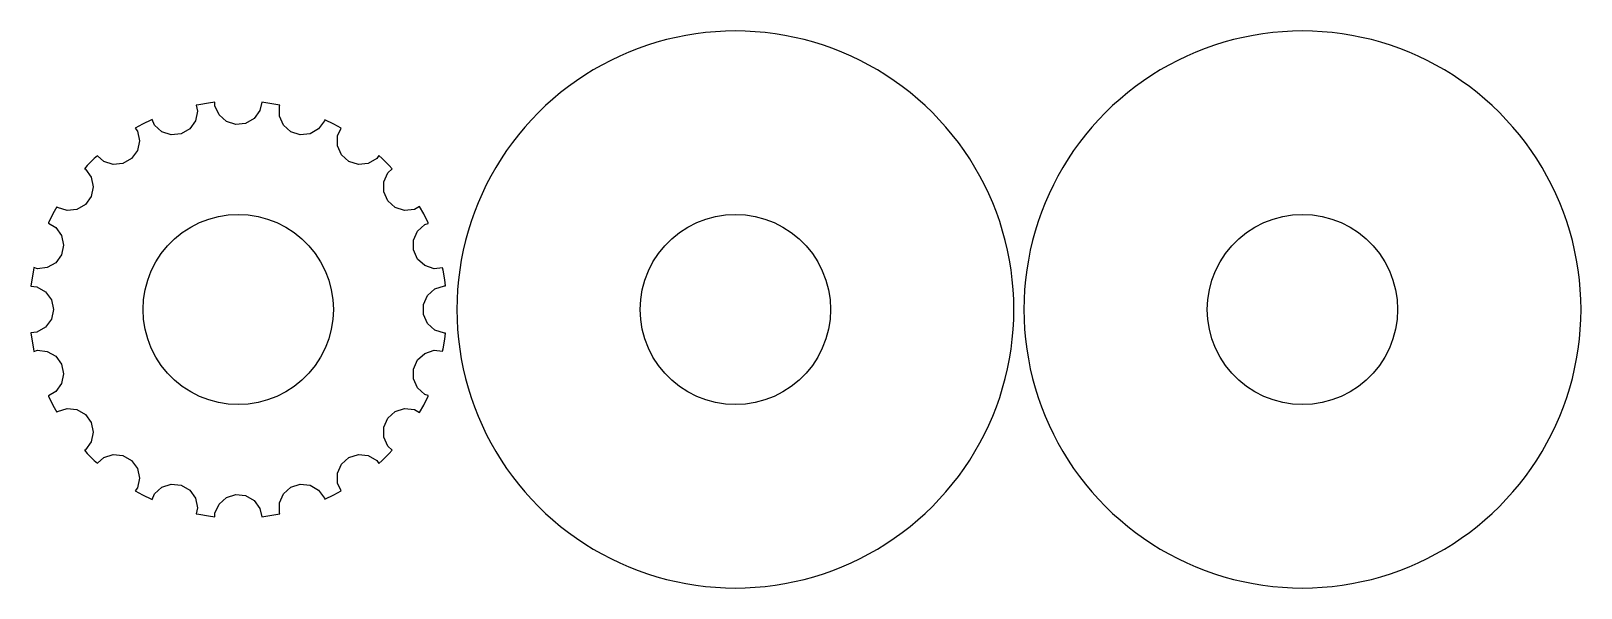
# Model space of a CAD drawing. Header units: metres. Extents: x -21 to 134, y -28 to 28.
import ezdxf

# ---------------------------------------------------------------- set-up
doc = ezdxf.new("R2010")
doc.units = ezdxf.units.M

msp = doc.modelspace()

# ---------------------------------------------------------------- linework, layer by layer
for p, q in [((40.9574, 26.4543), (40.0188, 26.1232)), ((41.9072, 26.7517), (40.9574, 26.4543)), ((42.8671, 27.0151), (41.9072, 26.7517)), ((43.8357, 27.2439), (42.8671, 27.0151)), ((44.8119, 27.4381), (43.8357, 27.2439)), ((45.7944, 27.5973), (44.8119, 27.4381)), ((46.7819, 27.7214), (45.7944, 27.5973)), ((47.7732, 27.8101), (46.7819, 27.7214)), ((48.7671, 27.8634), (47.7732, 27.8101)), ((49.7623, 27.8811), (48.7671, 27.8634)), ((50.7574, 27.8634), (49.7623, 27.8811)), ((51.7513, 27.8101), (50.7574, 27.8634)), ((52.7426, 27.7214), (51.7513, 27.8101)), ((53.7301, 27.5973), (52.7426, 27.7214)), ((54.7126, 27.4381), (53.7301, 27.5973)), ((55.6888, 27.2439), (54.7126, 27.4381)), ((56.6574, 27.0151), (55.6888, 27.2439)), ((57.6173, 26.7517), (56.6574, 27.0151)), ((58.5671, 26.4543), (57.6173, 26.7517)), ((59.5057, 26.1232), (58.5671, 26.4543)), ((97.7197, 26.4543), (96.7811, 26.1232)), ((98.6695, 26.7517), (97.7197, 26.4543)), ((99.6293, 27.0151), (98.6695, 26.7517)), ((100.598, 27.2439), (99.6293, 27.0151)), ((101.574, 27.4381), (100.598, 27.2439)), ((102.557, 27.5973), (101.574, 27.4381)), ((103.544, 27.7214), (102.557, 27.5973)), ((104.535, 27.8101), (103.544, 27.7214)), ((105.529, 27.8634), (104.535, 27.8101)), ((106.525, 27.8811), (105.529, 27.8634)), ((107.52, 27.8634), (106.525, 27.8811)), ((108.514, 27.8101), (107.52, 27.8634)), ((109.505, 27.7214), (108.514, 27.8101)), ((110.492, 27.5973), (109.505, 27.7214)), ((111.475, 27.4381), (110.492, 27.5973)), ((112.451, 27.2439), (111.475, 27.4381)), ((113.42, 27.0151), (112.451, 27.2439)), ((114.38, 26.7517), (113.42, 27.0151)), ((115.329, 26.4543), (114.38, 26.7517)), ((116.268, 26.1232), (115.329, 26.4543)), ((37.2822, 24.932), (36.4003, 24.4707)), ((38.18, 25.3616), (37.2822, 24.932)), ((39.0926, 25.7588), (38.18, 25.3616)), ((40.0188, 26.1232), (39.0926, 25.7588)), ((60.4319, 25.7588), (59.5057, 26.1232)), ((61.3445, 25.3616), (60.4319, 25.7588)), ((62.2423, 24.932), (61.3445, 25.3616)), ((63.1243, 24.4707), (62.2423, 24.932)), ((94.0444, 24.932), (93.1625, 24.4707)), ((94.9423, 25.3616), (94.0444, 24.932)), ((95.8549, 25.7588), (94.9423, 25.3616)), ((96.7811, 26.1232), (95.8549, 25.7588)), ((117.194, 25.7588), (116.268, 26.1232)), ((118.107, 25.3616), (117.194, 25.7588)), ((119.005, 24.932), (118.107, 25.3616)), ((119.887, 24.4707), (119.005, 24.932)), ((34.6886, 23.4551), (33.861, 22.9021)), ((35.5354, 23.9782), (34.6886, 23.4551)), ((36.4003, 24.4707), (35.5354, 23.9782)), ((63.9892, 23.9782), (63.1243, 24.4707)), ((64.8359, 23.4551), (63.9892, 23.9782)), ((65.6635, 22.9021), (64.8359, 23.4551)), ((91.4508, 23.4551), (90.6233, 22.9021)), ((92.2976, 23.9782), (91.4508, 23.4551)), ((93.1625, 24.4707), (92.2976, 23.9782)), ((120.751, 23.9782), (119.887, 24.4707)), ((121.598, 23.4551), (120.751, 23.9782)), ((122.426, 22.9021), (121.598, 23.4551)), ((33.0537, 22.32), (32.2677, 21.7094)), ((33.861, 22.9021), (33.0537, 22.32)), ((66.4708, 22.32), (65.6635, 22.9021)), ((67.2568, 21.7094), (66.4708, 22.32)), ((89.816, 22.32), (89.03, 21.7094)), ((90.6233, 22.9021), (89.816, 22.32)), ((123.233, 22.32), (122.426, 22.9021)), ((124.019, 21.7094), (123.233, 22.32)), ((-3.95177, 20.5038), (-4.19824, 20.4501)), ((-4.19824, 20.4501), (-4.07262, 19.8591)), ((-2.97168, 20.6686), (-3.95177, 20.5038)), ((-2.32799, 20.7455), (-2.97168, 20.6686)), ((-2.32799, 20.3863), (-2.32799, 20.7455)), ((-1.92545, 19.4822), (-2.32799, 20.3863)), ((2.3506, 20.7428), (2.17422, 19.9131)), ((2.97168, 20.6686), (2.3506, 20.7428)), ((3.95177, 20.5038), (2.97168, 20.6686)), ((4.17017, 20.4563), (3.95177, 20.5038)), ((4.12462, 20.354), (4.17017, 20.4563)), ((4.12462, 19.3643), (4.12462, 20.354)), ((30.7636, 20.406), (30.0473, 19.7149)), ((31.504, 21.0711), (30.7636, 20.406)), ((32.2677, 21.7094), (31.504, 21.0711)), ((68.0205, 21.0711), (67.2568, 21.7094)), ((68.7609, 20.406), (68.0205, 21.0711)), ((69.4772, 19.7149), (68.7609, 20.406)), ((87.5258, 20.406), (86.8096, 19.7149)), ((88.2663, 21.0711), (87.5258, 20.406)), ((89.03, 21.7094), (88.2663, 21.0711)), ((124.783, 21.0711), (124.019, 21.7094)), ((125.523, 20.406), (124.783, 21.0711)), ((126.239, 19.7149), (125.523, 20.406)), ((-8.67433, 18.9941), (-9.56828, 18.5599)), ((-8.62518, 19.0152), (-8.67433, 18.9941)), ((-8.37808, 18.4602), (-8.62518, 19.0152)), ((-4.27838, 18.8911), (-4.86009, 18.0904)), ((-4.07262, 19.8591), (-4.27838, 18.8911)), ((-1.18999, 18.82), (-1.92545, 19.4822)), ((-0.248764, 18.5142), (-1.18999, 18.82)), ((1.59253, 19.1124), (0.735458, 18.6176)), ((2.17422, 19.9131), (1.59253, 19.1124)), ((4.52716, 18.4602), (4.12462, 19.3643)), ((8.62686, 18.8911), (8.04515, 18.0904)), ((8.65089, 19.0042), (8.62686, 18.8911)), ((8.67433, 18.9941), (8.65089, 19.0042)), ((9.56828, 18.5599), (8.67433, 18.9941)), ((29.3562, 18.9987), (28.6911, 18.2583)), ((30.0473, 19.7149), (29.3562, 18.9987)), ((70.1683, 18.9987), (69.4772, 19.7149)), ((70.8334, 18.2583), (70.1683, 18.9987)), ((86.1185, 18.9987), (85.4534, 18.2583)), ((86.8096, 19.7149), (86.1185, 18.9987)), ((126.931, 18.9987), (126.239, 19.7149)), ((127.596, 18.2583), (126.931, 18.9987)), ((-9.56828, 18.5599), (-10.312, 18.1538)), ((-10.312, 18.1538), (-10.0994, 17.8612)), ((-10.0994, 17.8612), (-9.89362, 16.8932)), ((-7.64261, 17.798), (-8.37808, 18.4602)), ((-6.7014, 17.4922), (-7.64261, 17.798)), ((-5.71716, 17.5956), (-6.7014, 17.4922)), ((-4.86009, 18.0904), (-5.71716, 17.5956)), ((0.735458, 18.6176), (-0.248764, 18.5142)), ((5.26262, 17.798), (4.52716, 18.4602)), ((6.20384, 17.4922), (5.26262, 17.798)), ((7.18808, 17.5956), (6.20384, 17.4922)), ((8.04515, 18.0904), (7.18808, 17.5956)), ((10.2915, 18.165), (9.56828, 18.5599)), ((9.94562, 17.388), (10.2915, 18.165)), ((9.94562, 16.3983), (9.94562, 17.388)), ((28.0529, 17.4945), (27.4423, 16.7085)), ((28.6911, 18.2583), (28.0529, 17.4945)), ((71.4716, 17.4945), (70.8334, 18.2583)), ((72.0822, 16.7085), (71.4716, 17.4945)), ((84.8151, 17.4945), (84.2045, 16.7085)), ((85.4534, 18.2583), (84.8151, 17.4945)), ((128.234, 17.4945), (127.596, 18.2583)), ((128.844, 16.7085), (128.234, 17.4945)), ((-10.0994, 15.9251), (-10.6811, 15.1245)), ((-9.89362, 16.8932), (-10.0994, 15.9251)), ((10.3481, 15.4942), (9.94562, 16.3983)), ((26.8601, 15.9012), (26.3072, 15.0737)), ((27.4423, 16.7085), (26.8601, 15.9012)), ((72.6644, 15.9012), (72.0822, 16.7085)), ((73.2173, 15.0737), (72.6644, 15.9012)), ((83.6224, 15.9012), (83.0694, 15.0737)), ((84.2045, 16.7085), (83.6224, 15.9012)), ((129.427, 15.9012), (128.844, 16.7085)), ((129.98, 15.0737), (129.427, 15.9012)), ((-15.1124, 14.4096), (-15.3962, 14.0974)), ((-15.3962, 14.0974), (-15.3006, 14.0423)), ((-15.3006, 14.0423), (-14.7189, 13.2416)), ((-14.4096, 15.1124), (-15.1124, 14.4096)), ((-14.0938, 15.3995), (-14.4096, 15.1124)), ((-13.4636, 14.832), (-14.0938, 15.3995)), ((-12.5224, 14.5262), (-13.4636, 14.832)), ((-11.5381, 14.6297), (-12.5224, 14.5262)), ((-10.6811, 15.1245), (-11.5381, 14.6297)), ((11.0836, 14.832), (10.3481, 15.4942)), ((12.0248, 14.5262), (11.0836, 14.832)), ((13.0091, 14.6297), (12.0248, 14.5262)), ((13.8661, 15.1245), (13.0091, 14.6297)), ((14.077, 15.4147), (13.8661, 15.1245)), ((14.4096, 15.1124), (14.077, 15.4147)), ((15.1124, 14.4096), (14.4096, 15.1124)), ((14.9677, 13.6725), (15.4157, 14.0759)), ((15.4157, 14.0759), (15.1124, 14.4096)), ((25.7841, 14.2269), (25.2916, 13.362)), ((26.3072, 15.0737), (25.7841, 14.2269)), ((73.7404, 14.2269), (73.2173, 15.0737)), ((74.2329, 13.362), (73.7404, 14.2269)), ((82.5463, 14.2269), (82.0538, 13.362)), ((83.0694, 15.0737), (82.5463, 14.2269)), ((130.503, 14.2269), (129.98, 15.0737)), ((130.995, 13.362), (130.503, 14.2269)), ((-14.7189, 13.2416), (-14.5132, 12.2736)), ((14.5652, 12.7684), (14.9677, 13.6725)), ((14.5652, 11.7788), (14.5652, 12.7684)), ((24.8302, 12.4801), (24.4007, 11.5822)), ((25.2916, 13.362), (24.8302, 12.4801)), ((74.6943, 12.4801), (74.2329, 13.362)), ((75.1238, 11.5822), (74.6943, 12.4801)), ((81.5925, 12.4801), (81.1629, 11.5822)), ((82.0538, 13.362), (81.5925, 12.4801)), ((131.457, 12.4801), (130.995, 13.362)), ((131.886, 11.5822), (131.457, 12.4801)), ((-14.7189, 11.3056), (-15.3006, 10.5049)), ((-14.5132, 12.2736), (-14.7189, 11.3056)), ((14.9677, 10.8747), (14.5652, 11.7788)), ((15.7032, 10.2125), (14.9677, 10.8747)), ((24.4007, 11.5822), (24.0035, 10.6696)), ((75.521, 10.6696), (75.1238, 11.5822)), ((81.1629, 11.5822), (80.7657, 10.6696)), ((132.283, 10.6696), (131.886, 11.5822)), ((-18.5599, 9.56828), (-18.9941, 8.67433)), ((-18.1669, 10.2879), (-18.5599, 9.56828)), ((-18.0832, 10.2125), (-18.1669, 10.2879)), ((-17.142, 9.90665), (-18.0832, 10.2125)), ((-16.1577, 10.0101), (-17.142, 9.90665)), ((-15.3006, 10.5049), (-16.1577, 10.0101)), ((-2.94337, 9.05881), (-1.98035, 9.31685)), ((-1.98035, 9.31685), (-0.995621, 9.47281)), ((-0.995621, 9.47281), (0, 9.52499)), ((0, 9.52499), (0.995621, 9.47281)), ((0.995621, 9.47281), (1.98035, 9.31685)), ((1.98035, 9.31685), (2.94337, 9.05881)), ((16.6444, 9.90665), (15.7032, 10.2125)), ((17.6286, 10.0101), (16.6444, 9.90665)), ((18.1532, 10.313), (17.6286, 10.0101)), ((18.5599, 9.56828), (18.1532, 10.313)), ((18.9941, 8.67433), (18.5599, 9.56828)), ((23.639, 9.74345), (23.3079, 8.80484)), ((24.0035, 10.6696), (23.639, 9.74345)), ((46.8189, 9.05881), (47.7819, 9.31685)), ((47.7819, 9.31685), (48.7666, 9.47281)), ((48.7666, 9.47281), (49.7623, 9.52499)), ((49.7623, 9.52499), (50.7579, 9.47281)), ((50.7579, 9.47281), (51.7426, 9.31685)), ((51.7426, 9.31685), (52.7056, 9.05881)), ((75.8855, 9.74345), (75.521, 10.6696)), ((76.2166, 8.80484), (75.8855, 9.74345)), ((80.4013, 9.74345), (80.0702, 8.80484)), ((80.7657, 10.6696), (80.4013, 9.74345)), ((103.581, 9.05881), (104.544, 9.31685)), ((104.544, 9.31685), (105.529, 9.47281)), ((105.529, 9.47281), (106.525, 9.52499)), ((106.525, 9.52499), (107.52, 9.47281)), ((107.52, 9.47281), (108.505, 9.31685)), ((108.505, 9.31685), (109.468, 9.05881)), ((132.648, 9.74345), (132.283, 10.6696)), ((132.979, 8.80484), (132.648, 9.74345)), ((-18.9941, 8.67433), (-19.0055, 8.64787)), ((-19.0055, 8.64787), (-18.2666, 8.2213)), ((-18.2666, 8.2213), (-17.6849, 7.42065)), ((-5.59865, 7.70589), (-4.7625, 8.24889)), ((-4.7625, 8.24889), (-3.87416, 8.70151)), ((-3.87416, 8.70151), (-2.94337, 9.05881)), ((2.94337, 9.05881), (3.87416, 8.70151)), ((3.87416, 8.70151), (4.7625, 8.24889)), ((4.7625, 8.24889), (5.59865, 7.70589)), ((17.5311, 6.94745), (17.9337, 7.85155)), ((17.9337, 7.85155), (18.6691, 8.51376)), ((18.6691, 8.51376), (19.0148, 8.62608)), ((19.0148, 8.62608), (18.9941, 8.67433)), ((23.0105, 7.85501), (22.7472, 6.89517)), ((23.3079, 8.80484), (23.0105, 7.85501)), ((44.1636, 7.70589), (44.9998, 8.24889)), ((44.9998, 8.24889), (45.8881, 8.70151)), ((45.8881, 8.70151), (46.8189, 9.05881)), ((52.7056, 9.05881), (53.6364, 8.70151)), ((53.6364, 8.70151), (54.5247, 8.24889)), ((54.5247, 8.24889), (55.3609, 7.70589)), ((76.514, 7.85501), (76.2166, 8.80484)), ((76.7773, 6.89517), (76.514, 7.85501)), ((79.7728, 7.85501), (79.5094, 6.89517)), ((80.0702, 8.80484), (79.7728, 7.85501)), ((100.926, 7.70589), (101.762, 8.24889)), ((101.762, 8.24889), (102.65, 8.70151)), ((102.65, 8.70151), (103.581, 9.05881)), ((109.468, 9.05881), (110.399, 8.70151)), ((110.399, 8.70151), (111.287, 8.24889)), ((111.287, 8.24889), (112.123, 7.70589)), ((133.276, 7.85501), (132.979, 8.80484)), ((133.54, 6.89517), (133.276, 7.85501)), ((-17.6849, 7.42065), (-17.4791, 6.45262)), ((-17.4791, 6.45262), (-17.6849, 5.48459)), ((-7.70589, 5.59865), (-7.07845, 6.37346)), ((-7.07845, 6.37346), (-6.37346, 7.07845)), ((-6.37346, 7.07845), (-5.59865, 7.70589)), ((5.59865, 7.70589), (6.37346, 7.07845)), ((6.37346, 7.07845), (7.07845, 6.37346)), ((7.07845, 6.37346), (7.70589, 5.59865)), ((17.5311, 5.95778), (17.5311, 6.94745)), ((22.7472, 6.89517), (22.5183, 5.92656)), ((42.0564, 5.59865), (42.6838, 6.37346)), ((42.6838, 6.37346), (43.3888, 7.07845)), ((43.3888, 7.07845), (44.1636, 7.70589)), ((55.3609, 7.70589), (56.1357, 7.07845)), ((56.1357, 7.07845), (56.8407, 6.37346)), ((56.8407, 6.37346), (57.4681, 5.59865)), ((77.0062, 5.92656), (76.7773, 6.89517)), ((79.5094, 6.89517), (79.2806, 5.92656)), ((98.8186, 5.59865), (99.4461, 6.37346)), ((99.4461, 6.37346), (100.151, 7.07845)), ((100.151, 7.07845), (100.926, 7.70589)), ((112.123, 7.70589), (112.898, 7.07845)), ((112.898, 7.07845), (113.603, 6.37346)), ((113.603, 6.37346), (114.23, 5.59865)), ((133.768, 5.92656), (133.54, 6.89517)), ((-18.2666, 4.68393), (-19.1237, 4.1891)), ((-17.6849, 5.48459), (-18.2666, 4.68393)), ((-8.70151, 3.87416), (-8.24889, 4.7625)), ((-8.24889, 4.7625), (-7.70589, 5.59865)), ((7.70589, 5.59865), (8.24889, 4.7625)), ((8.24889, 4.7625), (8.70151, 3.87416)), ((17.9337, 5.05368), (17.5311, 5.95778)), ((18.6691, 4.39148), (17.9337, 5.05368)), ((22.3241, 4.95038), (22.1649, 3.9679)), ((22.5183, 5.92656), (22.3241, 4.95038)), ((41.0607, 3.87416), (41.5134, 4.7625)), ((41.5134, 4.7625), (42.0564, 5.59865)), ((57.4681, 5.59865), (58.0111, 4.7625)), ((58.0111, 4.7625), (58.4638, 3.87416)), ((77.2004, 4.95038), (77.0062, 5.92656)), ((77.3596, 3.9679), (77.2004, 4.95038)), ((79.0864, 4.95038), (78.9272, 3.9679)), ((79.2806, 5.92656), (79.0864, 4.95038)), ((97.823, 3.87416), (98.2756, 4.7625)), ((98.2756, 4.7625), (98.8186, 5.59865)), ((114.23, 5.59865), (114.773, 4.7625)), ((114.773, 4.7625), (115.226, 3.87416)), ((133.963, 4.95038), (133.768, 5.92656)), ((134.122, 3.9679), (133.963, 4.95038)), ((-20.5038, 3.95177), (-20.6686, 2.97168)), ((-20.4504, 4.19695), (-20.5038, 3.95177)), ((-20.1079, 4.08565), (-20.4504, 4.19695)), ((-19.1237, 4.1891), (-20.1079, 4.08565)), ((-9.05881, 2.94337), (-8.70151, 3.87416)), ((8.70151, 3.87416), (9.05881, 2.94337)), ((19.6104, 4.08565), (18.6691, 4.39148)), ((20.4553, 4.17447), (19.6104, 4.08565)), ((20.5038, 3.95177), (20.4553, 4.17447)), ((20.6686, 2.97168), (20.5038, 3.95177)), ((22.1649, 3.9679), (22.0409, 2.98035)), ((40.7034, 2.94337), (41.0607, 3.87416)), ((58.4638, 3.87416), (58.8211, 2.94337)), ((77.4836, 2.98035), (77.3596, 3.9679)), ((78.9272, 3.9679), (78.8031, 2.98035)), ((97.4657, 2.94337), (97.823, 3.87416)), ((115.226, 3.87416), (115.583, 2.94337)), ((134.246, 2.98035), (134.122, 3.9679)), ((-20.6686, 2.97168), (-20.7457, 2.32658)), ((-20.7457, 2.32658), (-20.1457, 2.2635)), ((-20.1457, 2.2635), (-19.2886, 1.76868)), ((-19.2886, 1.76868), (-18.7069, 0.968033)), ((-9.47281, 0.995621), (-9.31685, 1.98035)), ((-9.31685, 1.98035), (-9.05881, 2.94337)), ((9.05881, 2.94337), (9.31685, 1.98035)), ((9.31685, 1.98035), (9.47281, 0.995621)), ((18.9557, 1.39893), (19.6911, 2.06113)), ((19.6911, 2.06113), (20.6323, 2.36696)), ((20.6323, 2.36696), (20.7423, 2.35541)), ((20.7423, 2.35541), (20.6686, 2.97168)), ((21.9522, 1.98901), (21.8989, 0.995132)), ((22.0409, 2.98035), (21.9522, 1.98901)), ((40.2894, 0.995621), (40.4454, 1.98035)), ((40.4454, 1.98035), (40.7034, 2.94337)), ((58.8211, 2.94337), (59.0791, 1.98035)), ((59.0791, 1.98035), (59.2351, 0.995621)), ((77.5723, 1.98901), (77.4836, 2.98035)), ((77.6256, 0.995132), (77.5723, 1.98901)), ((78.7144, 1.98901), (78.6611, 0.995132)), ((78.8031, 2.98035), (78.7144, 1.98901)), ((97.0517, 0.995621), (97.2077, 1.98035)), ((97.2077, 1.98035), (97.4657, 2.94337)), ((115.583, 2.94337), (115.841, 1.98035)), ((115.841, 1.98035), (115.997, 0.995621)), ((134.335, 1.98901), (134.246, 2.98035)), ((134.388, 0.995132), (134.335, 1.98901)), ((-18.7069, 0.968033), (-18.5011, 0)), ((-18.5011, 0), (-18.7069, -0.968033)), ((-9.52499, 0), (-9.47281, 0.995621)), ((-9.47281, -0.995621), (-9.52499, 0)), ((9.47281, 0.995621), (9.52499, 0)), ((9.52499, 0), (9.47281, -0.995621)), ((18.5531, 0.494827), (18.9557, 1.39893)), ((18.5531, -0.494827), (18.5531, 0.494827)), ((21.8989, 0.995132), (21.8811, 0)), ((21.8811, 0), (21.8989, -0.995132)), ((40.2373, 0), (40.2894, 0.995621)), ((40.2894, -0.995621), (40.2373, 0)), ((59.2351, 0.995621), (59.2872, 0)), ((59.2872, 0), (59.2351, -0.995621)), ((77.6434, 0), (77.6256, 0.995132)), ((77.6256, -0.995132), (77.6434, 0)), ((78.6611, 0.995132), (78.6434, 0)), ((78.6434, 0), (78.6611, -0.995132)), ((96.9995, 0), (97.0517, 0.995621)), ((97.0517, -0.995621), (96.9995, 0)), ((115.997, 0.995621), (116.049, 0)), ((116.049, 0), (115.997, -0.995621)), ((134.406, 0), (134.388, 0.995132)), ((134.388, -0.995132), (134.406, 0)), ((-18.7069, -0.968033), (-19.2886, -1.76868)), ((-9.31685, -1.98035), (-9.47281, -0.995621)), ((9.47281, -0.995621), (9.31685, -1.98035)), ((18.9557, -1.39893), (18.5531, -0.494827)), ((19.6911, -2.06113), (18.9557, -1.39893)), ((21.8989, -0.995132), (21.9522, -1.98901)), ((40.4454, -1.98035), (40.2894, -0.995621)), ((59.2351, -0.995621), (59.0791, -1.98035)), ((77.5723, -1.98901), (77.6256, -0.995132)), ((78.6611, -0.995132), (78.7144, -1.98901)), ((97.2077, -1.98035), (97.0517, -0.995621)), ((115.997, -0.995621), (115.841, -1.98035)), ((134.335, -1.98901), (134.388, -0.995132)), ((-20.1457, -2.2635), (-20.7457, -2.32658)), ((-20.7457, -2.32658), (-20.6686, -2.97168)), ((-20.6686, -2.97168), (-20.5038, -3.95177)), ((-19.2886, -1.76868), (-20.1457, -2.2635)), ((-9.05881, -2.94337), (-9.31685, -1.98035)), ((-8.70151, -3.87416), (-9.05881, -2.94337)), ((9.05881, -2.94337), (8.70151, -3.87416)), ((9.31685, -1.98035), (9.05881, -2.94337)), ((20.6323, -2.36696), (19.6911, -2.06113)), ((20.5038, -3.95177), (20.6686, -2.97168)), ((20.7423, -2.35541), (20.6323, -2.36696)), ((20.6686, -2.97168), (20.7423, -2.35541)), ((21.9522, -1.98901), (22.0409, -2.98035)), ((22.0409, -2.98035), (22.1649, -3.9679)), ((40.7034, -2.94337), (40.4454, -1.98035)), ((41.0607, -3.87416), (40.7034, -2.94337)), ((58.8211, -2.94337), (58.4638, -3.87416)), ((59.0791, -1.98035), (58.8211, -2.94337)), ((77.3596, -3.9679), (77.4836, -2.98035)), ((77.4836, -2.98035), (77.5723, -1.98901)), ((78.7144, -1.98901), (78.8031, -2.98035)), ((78.8031, -2.98035), (78.9272, -3.9679)), ((97.4657, -2.94337), (97.2077, -1.98035)), ((97.823, -3.87416), (97.4657, -2.94337)), ((115.583, -2.94337), (115.226, -3.87416)), ((115.841, -1.98035), (115.583, -2.94337)), ((134.122, -3.9679), (134.246, -2.98035)), ((134.246, -2.98035), (134.335, -1.98901)), ((-20.5038, -3.95177), (-20.4504, -4.19695)), ((-20.4504, -4.19695), (-20.1079, -4.08565)), ((-20.1079, -4.08565), (-19.1237, -4.1891)), ((-19.1237, -4.1891), (-18.2666, -4.68393)), ((-8.24889, -4.7625), (-8.70151, -3.87416)), ((8.70151, -3.87416), (8.24889, -4.7625)), ((17.9337, -5.05368), (18.6691, -4.39148)), ((18.6691, -4.39148), (19.6104, -4.08565)), ((19.6104, -4.08565), (20.4553, -4.17447)), ((20.4553, -4.17447), (20.5038, -3.95177)), ((22.1649, -3.9679), (22.3241, -4.95038)), ((41.5134, -4.7625), (41.0607, -3.87416)), ((58.4638, -3.87416), (58.0111, -4.7625)), ((77.2004, -4.95038), (77.3596, -3.9679)), ((78.9272, -3.9679), (79.0864, -4.95038)), ((98.2756, -4.7625), (97.823, -3.87416)), ((115.226, -3.87416), (114.773, -4.7625)), ((133.963, -4.95038), (134.122, -3.9679)), ((-18.2666, -4.68393), (-17.6849, -5.48459)), ((-17.6849, -5.48459), (-17.4791, -6.45262)), ((-7.70589, -5.59865), (-8.24889, -4.7625)), ((-7.07845, -6.37346), (-7.70589, -5.59865)), ((7.70589, -5.59865), (7.07845, -6.37346)), ((8.24889, -4.7625), (7.70589, -5.59865)), ((17.5311, -5.95778), (17.9337, -5.05368)), ((17.5311, -6.94745), (17.5311, -5.95778)), ((22.3241, -4.95038), (22.5183, -5.92656)), ((22.5183, -5.92656), (22.7472, -6.89517)), ((42.0564, -5.59865), (41.5134, -4.7625)), ((42.6838, -6.37346), (42.0564, -5.59865)), ((57.4681, -5.59865), (56.8407, -6.37346)), ((58.0111, -4.7625), (57.4681, -5.59865)), ((76.7773, -6.89517), (77.0062, -5.92656)), ((77.0062, -5.92656), (77.2004, -4.95038)), ((79.0864, -4.95038), (79.2806, -5.92656)), ((79.2806, -5.92656), (79.5094, -6.89517)), ((98.8186, -5.59865), (98.2756, -4.7625)), ((99.4461, -6.37346), (98.8186, -5.59865)), ((114.23, -5.59865), (113.603, -6.37346)), ((114.773, -4.7625), (114.23, -5.59865)), ((133.54, -6.89517), (133.768, -5.92656)), ((133.768, -5.92656), (133.963, -4.95038)), ((-17.6849, -7.42065), (-18.2666, -8.2213)), ((-17.4791, -6.45262), (-17.6849, -7.42065)), ((-6.37346, -7.07845), (-7.07845, -6.37346)), ((-5.59865, -7.70589), (-6.37346, -7.07845)), ((-4.7625, -8.24889), (-5.59865, -7.70589)), ((5.59865, -7.70589), (4.7625, -8.24889)), ((6.37346, -7.07845), (5.59865, -7.70589)), ((7.07845, -6.37346), (6.37346, -7.07845)), ((17.9337, -7.85155), (17.5311, -6.94745)), ((22.7472, -6.89517), (23.0105, -7.85501)), ((43.3888, -7.07845), (42.6838, -6.37346)), ((44.1636, -7.70589), (43.3888, -7.07845)), ((44.9998, -8.24889), (44.1636, -7.70589)), ((55.3609, -7.70589), (54.5247, -8.24889)), ((56.1357, -7.07845), (55.3609, -7.70589)), ((56.8407, -6.37346), (56.1357, -7.07845)), ((76.514, -7.85501), (76.7773, -6.89517)), ((79.5094, -6.89517), (79.7728, -7.85501)), ((100.151, -7.07845), (99.4461, -6.37346)), ((100.926, -7.70589), (100.151, -7.07845)), ((101.762, -8.24889), (100.926, -7.70589)), ((112.123, -7.70589), (111.287, -8.24889)), ((112.898, -7.07845), (112.123, -7.70589)), ((113.603, -6.37346), (112.898, -7.07845)), ((133.276, -7.85501), (133.54, -6.89517)), ((-18.2666, -8.2213), (-19.0055, -8.64787)), ((-19.0055, -8.64787), (-18.9941, -8.67433)), ((-18.9941, -8.67433), (-18.5599, -9.56828)), ((-3.87416, -8.70151), (-4.7625, -8.24889)), ((-2.94337, -9.05881), (-3.87416, -8.70151)), ((-1.98035, -9.31685), (-2.94337, -9.05881)), ((2.94337, -9.05881), (1.98035, -9.31685)), ((3.87416, -8.70151), (2.94337, -9.05881)), ((4.7625, -8.24889), (3.87416, -8.70151)), ((18.6691, -8.51376), (17.9337, -7.85155)), ((18.5599, -9.56828), (18.9941, -8.67433)), ((19.0148, -8.62608), (18.6691, -8.51376)), ((18.9941, -8.67433), (19.0148, -8.62608)), ((23.0105, -7.85501), (23.3079, -8.80484)), ((23.3079, -8.80484), (23.639, -9.74345)), ((45.8881, -8.70151), (44.9998, -8.24889)), ((46.8189, -9.05881), (45.8881, -8.70151)), ((47.7819, -9.31685), (46.8189, -9.05881)), ((52.7056, -9.05881), (51.7426, -9.31685)), ((53.6364, -8.70151), (52.7056, -9.05881)), ((54.5247, -8.24889), (53.6364, -8.70151)), ((75.8855, -9.74345), (76.2166, -8.80484)), ((76.2166, -8.80484), (76.514, -7.85501)), ((79.7728, -7.85501), (80.0702, -8.80484)), ((80.0702, -8.80484), (80.4013, -9.74345)), ((102.65, -8.70151), (101.762, -8.24889)), ((103.581, -9.05881), (102.65, -8.70151)), ((104.544, -9.31685), (103.581, -9.05881)), ((109.468, -9.05881), (108.505, -9.31685)), ((110.399, -8.70151), (109.468, -9.05881)), ((111.287, -8.24889), (110.399, -8.70151)), ((132.648, -9.74345), (132.979, -8.80484)), ((132.979, -8.80484), (133.276, -7.85501)), ((-18.5599, -9.56828), (-18.1669, -10.2879)), ((-18.1669, -10.2879), (-18.0832, -10.2125)), ((-18.0832, -10.2125), (-17.142, -9.90665)), ((-17.142, -9.90665), (-16.1577, -10.0101)), ((-16.1577, -10.0101), (-15.3006, -10.5049)), ((-15.3006, -10.5049), (-14.7189, -11.3056)), ((-0.995621, -9.47281), (-1.98035, -9.31685)), ((0, -9.52499), (-0.995621, -9.47281)), ((0.995621, -9.47281), (0, -9.52499)), ((1.98035, -9.31685), (0.995621, -9.47281)), ((14.9677, -10.8747), (15.7032, -10.2125)), ((15.7032, -10.2125), (16.6444, -9.90665)), ((16.6444, -9.90665), (17.6286, -10.0101)), ((17.6286, -10.0101), (18.1532, -10.313)), ((18.1532, -10.313), (18.5599, -9.56828)), ((23.639, -9.74345), (24.0035, -10.6696)), ((24.0035, -10.6696), (24.4007, -11.5822)), ((48.7666, -9.47281), (47.7819, -9.31685)), ((49.7623, -9.52499), (48.7666, -9.47281)), ((50.7579, -9.47281), (49.7623, -9.52499)), ((51.7426, -9.31685), (50.7579, -9.47281)), ((75.1238, -11.5822), (75.521, -10.6696)), ((75.521, -10.6696), (75.8855, -9.74345)), ((80.4013, -9.74345), (80.7657, -10.6696)), ((80.7657, -10.6696), (81.1629, -11.5822)), ((105.529, -9.47281), (104.544, -9.31685)), ((106.525, -9.52499), (105.529, -9.47281)), ((107.52, -9.47281), (106.525, -9.52499)), ((108.505, -9.31685), (107.52, -9.47281)), ((131.886, -11.5822), (132.283, -10.6696)), ((132.283, -10.6696), (132.648, -9.74345)), ((-14.7189, -11.3056), (-14.5132, -12.2736)), ((-14.5132, -12.2736), (-14.7189, -13.2416)), ((14.5652, -11.7788), (14.9677, -10.8747)), ((14.5652, -12.7684), (14.5652, -11.7788)), ((24.4007, -11.5822), (24.8302, -12.4801)), ((74.6943, -12.4801), (75.1238, -11.5822)), ((81.1629, -11.5822), (81.5925, -12.4801)), ((131.457, -12.4801), (131.886, -11.5822)), ((-14.7189, -13.2416), (-15.3006, -14.0423)), ((14.9677, -13.6725), (14.5652, -12.7684)), ((15.4157, -14.0759), (14.9677, -13.6725)), ((24.8302, -12.4801), (25.2916, -13.362)), ((25.2916, -13.362), (25.7841, -14.2269)), ((73.7404, -14.2269), (74.2329, -13.362)), ((74.2329, -13.362), (74.6943, -12.4801)), ((81.5925, -12.4801), (82.0538, -13.362)), ((82.0538, -13.362), (82.5463, -14.2269)), ((130.503, -14.2269), (130.995, -13.362)), ((130.995, -13.362), (131.457, -12.4801)), ((-15.3006, -14.0423), (-15.3962, -14.0974)), ((-15.3962, -14.0974), (-15.1124, -14.4096)), ((-15.1124, -14.4096), (-14.4096, -15.1124)), ((-14.4096, -15.1124), (-14.0938, -15.3995)), ((-14.0938, -15.3995), (-13.4636, -14.832)), ((-13.4636, -14.832), (-12.5224, -14.5262)), ((-12.5224, -14.5262), (-11.5381, -14.6297)), ((-11.5381, -14.6297), (-10.6811, -15.1245)), ((-10.6811, -15.1245), (-10.0994, -15.9251)), ((9.94562, -16.3983), (10.3481, -15.4942)), ((10.3481, -15.4942), (11.0836, -14.832)), ((11.0836, -14.832), (12.0248, -14.5262)), ((12.0248, -14.5262), (13.0091, -14.6297)), ((13.0091, -14.6297), (13.8661, -15.1245)), ((13.8661, -15.1245), (14.077, -15.4147)), ((14.077, -15.4147), (14.4096, -15.1124)), ((14.4096, -15.1124), (15.1124, -14.4096)), ((15.1124, -14.4096), (15.4157, -14.0759)), ((25.7841, -14.2269), (26.3072, -15.0737)), ((26.3072, -15.0737), (26.8601, -15.9012)), ((72.6644, -15.9012), (73.2173, -15.0737)), ((73.2173, -15.0737), (73.7404, -14.2269)), ((82.5463, -14.2269), (83.0694, -15.0737)), ((83.0694, -15.0737), (83.6224, -15.9012)), ((129.427, -15.9012), (129.98, -15.0737)), ((129.98, -15.0737), (130.503, -14.2269)), ((-10.0994, -15.9251), (-9.89362, -16.8932)), ((-9.89362, -16.8932), (-10.0994, -17.8612)), ((9.94562, -17.388), (9.94562, -16.3983)), ((26.8601, -15.9012), (27.4423, -16.7085)), ((27.4423, -16.7085), (28.0529, -17.4945)), ((71.4716, -17.4945), (72.0822, -16.7085)), ((72.0822, -16.7085), (72.6644, -15.9012)), ((83.6224, -15.9012), (84.2045, -16.7085)), ((84.2045, -16.7085), (84.8151, -17.4945)), ((128.234, -17.4945), (128.844, -16.7085)), ((128.844, -16.7085), (129.427, -15.9012)), ((-10.0994, -17.8612), (-10.312, -18.1538)), ((-10.312, -18.1538), (-9.56828, -18.5599)), ((-9.56828, -18.5599), (-8.67433, -18.9941)), ((-8.62518, -19.0152), (-8.37808, -18.4602)), ((-8.37808, -18.4602), (-7.64261, -17.798)), ((-7.64261, -17.798), (-6.7014, -17.4922)), ((-6.7014, -17.4922), (-5.71716, -17.5956)), ((-5.71716, -17.5956), (-4.86009, -18.0904)), ((-4.86009, -18.0904), (-4.27838, -18.8911)), ((-1.18999, -18.82), (-0.248764, -18.5142)), ((-0.248764, -18.5142), (0.735458, -18.6176)), ((0.735458, -18.6176), (1.59253, -19.1124)), ((4.12462, -19.3643), (4.52716, -18.4602)), ((4.52716, -18.4602), (5.26262, -17.798)), ((5.26262, -17.798), (6.20384, -17.4922)), ((6.20384, -17.4922), (7.18808, -17.5956)), ((7.18808, -17.5956), (8.04515, -18.0904)), ((8.04515, -18.0904), (8.62686, -18.8911)), ((8.67433, -18.9941), (9.56828, -18.5599)), ((9.56828, -18.5599), (10.2915, -18.165)), ((10.2915, -18.165), (9.94562, -17.388)), ((28.0529, -17.4945), (28.6911, -18.2583)), ((28.6911, -18.2583), (29.3562, -18.9987)), ((70.1683, -18.9987), (70.8334, -18.2583)), ((70.8334, -18.2583), (71.4716, -17.4945)), ((84.8151, -17.4945), (85.4534, -18.2583)), ((85.4534, -18.2583), (86.1185, -18.9987)), ((126.931, -18.9987), (127.596, -18.2583)), ((127.596, -18.2583), (128.234, -17.4945)), ((-8.67433, -18.9941), (-8.62518, -19.0152)), ((-4.27838, -18.8911), (-4.07262, -19.8591)), ((-4.07262, -19.8591), (-4.19824, -20.4501)), ((-2.32799, -20.3863), (-1.92545, -19.4822)), ((-1.92545, -19.4822), (-1.18999, -18.82)), ((1.59253, -19.1124), (2.17422, -19.9131)), ((2.17422, -19.9131), (2.3506, -20.7428)), ((4.12462, -20.354), (4.12462, -19.3643)), ((8.62686, -18.8911), (8.65089, -19.0042)), ((8.65089, -19.0042), (8.67433, -18.9941)), ((29.3562, -18.9987), (30.0473, -19.7149)), ((30.0473, -19.7149), (30.7636, -20.406)), ((68.7609, -20.406), (69.4772, -19.7149)), ((69.4772, -19.7149), (70.1683, -18.9987)), ((86.1185, -18.9987), (86.8096, -19.7149)), ((86.8096, -19.7149), (87.5258, -20.406)), ((125.523, -20.406), (126.239, -19.7149)), ((126.239, -19.7149), (126.931, -18.9987)), ((-4.19824, -20.4501), (-3.95177, -20.5038)), ((-3.95177, -20.5038), (-2.97168, -20.6686)), ((-2.97168, -20.6686), (-2.32799, -20.7455)), ((-2.32799, -20.7455), (-2.32799, -20.3863)), ((2.3506, -20.7428), (2.97168, -20.6686)), ((2.97168, -20.6686), (3.95177, -20.5038)), ((3.95177, -20.5038), (4.17017, -20.4563)), ((4.17017, -20.4563), (4.12462, -20.354)), ((30.7636, -20.406), (31.504, -21.0711)), ((31.504, -21.0711), (32.2677, -21.7094)), ((32.2677, -21.7094), (33.0537, -22.32)), ((66.4708, -22.32), (67.2568, -21.7094)), ((67.2568, -21.7094), (68.0205, -21.0711)), ((68.0205, -21.0711), (68.7609, -20.406)), ((87.5258, -20.406), (88.2663, -21.0711)), ((88.2663, -21.0711), (89.03, -21.7094)), ((89.03, -21.7094), (89.816, -22.32)), ((123.233, -22.32), (124.019, -21.7094)), ((124.019, -21.7094), (124.783, -21.0711)), ((124.783, -21.0711), (125.523, -20.406)), ((33.0537, -22.32), (33.861, -22.9021)), ((33.861, -22.9021), (34.6886, -23.4551)), ((64.8359, -23.4551), (65.6635, -22.9021)), ((65.6635, -22.9021), (66.4708, -22.32)), ((89.816, -22.32), (90.6233, -22.9021)), ((90.6233, -22.9021), (91.4508, -23.4551)), ((121.598, -23.4551), (122.426, -22.9021)), ((122.426, -22.9021), (123.233, -22.32)), ((34.6886, -23.4551), (35.5354, -23.9782)), ((35.5354, -23.9782), (36.4003, -24.4707)), ((36.4003, -24.4707), (37.2822, -24.932)), ((62.2423, -24.932), (63.1243, -24.4707)), ((63.1243, -24.4707), (63.9892, -23.9782)), ((63.9892, -23.9782), (64.8359, -23.4551)), ((91.4508, -23.4551), (92.2976, -23.9782)), ((92.2976, -23.9782), (93.1625, -24.4707)), ((93.1625, -24.4707), (94.0444, -24.932)), ((119.005, -24.932), (119.887, -24.4707)), ((119.887, -24.4707), (120.751, -23.9782)), ((120.751, -23.9782), (121.598, -23.4551)), ((37.2822, -24.932), (38.18, -25.3616)), ((38.18, -25.3616), (39.0926, -25.7588)), ((39.0926, -25.7588), (40.0188, -26.1232)), ((40.0188, -26.1232), (40.9574, -26.4543)), ((58.5671, -26.4543), (59.5057, -26.1232)), ((59.5057, -26.1232), (60.4319, -25.7588)), ((60.4319, -25.7588), (61.3445, -25.3616)), ((61.3445, -25.3616), (62.2423, -24.932)), ((94.0444, -24.932), (94.9423, -25.3616)), ((94.9423, -25.3616), (95.8549, -25.7588)), ((95.8549, -25.7588), (96.7811, -26.1232)), ((96.7811, -26.1232), (97.7197, -26.4543)), ((115.329, -26.4543), (116.268, -26.1232)), ((116.268, -26.1232), (117.194, -25.7588)), ((117.194, -25.7588), (118.107, -25.3616)), ((118.107, -25.3616), (119.005, -24.932)), ((40.9574, -26.4543), (41.9072, -26.7517)), ((41.9072, -26.7517), (42.8671, -27.0151)), ((42.8671, -27.0151), (43.8357, -27.2439)), ((43.8357, -27.2439), (44.8119, -27.4381)), ((44.8119, -27.4381), (45.7944, -27.5973)), ((45.7944, -27.5973), (46.7819, -27.7214)), ((46.7819, -27.7214), (47.7732, -27.8101)), ((47.7732, -27.8101), (48.7671, -27.8634)), ((48.7671, -27.8634), (49.7623, -27.8811)), ((49.7623, -27.8811), (50.7574, -27.8634)), ((50.7574, -27.8634), (51.7513, -27.8101)), ((51.7513, -27.8101), (52.7426, -27.7214)), ((52.7426, -27.7214), (53.7301, -27.5973)), ((53.7301, -27.5973), (54.7126, -27.4381)), ((54.7126, -27.4381), (55.6888, -27.2439)), ((55.6888, -27.2439), (56.6574, -27.0151)), ((56.6574, -27.0151), (57.6173, -26.7517)), ((57.6173, -26.7517), (58.5671, -26.4543)), ((97.7197, -26.4543), (98.6695, -26.7517)), ((98.6695, -26.7517), (99.6293, -27.0151)), ((99.6293, -27.0151), (100.598, -27.2439)), ((100.598, -27.2439), (101.574, -27.4381)), ((101.574, -27.4381), (102.557, -27.5973)), ((102.557, -27.5973), (103.544, -27.7214)), ((103.544, -27.7214), (104.535, -27.8101)), ((104.535, -27.8101), (105.529, -27.8634)), ((105.529, -27.8634), (106.525, -27.8811)), ((106.525, -27.8811), (107.52, -27.8634)), ((107.52, -27.8634), (108.514, -27.8101)), ((108.514, -27.8101), (109.505, -27.7214)), ((109.505, -27.7214), (110.492, -27.5973)), ((110.492, -27.5973), (111.475, -27.4381)), ((111.475, -27.4381), (112.451, -27.2439)), ((112.451, -27.2439), (113.42, -27.0151)), ((113.42, -27.0151), (114.38, -26.7517)), ((114.38, -26.7517), (115.329, -26.4543))]:
    msp.add_line(p, q)

doc.saveas('drawing.dxf')
